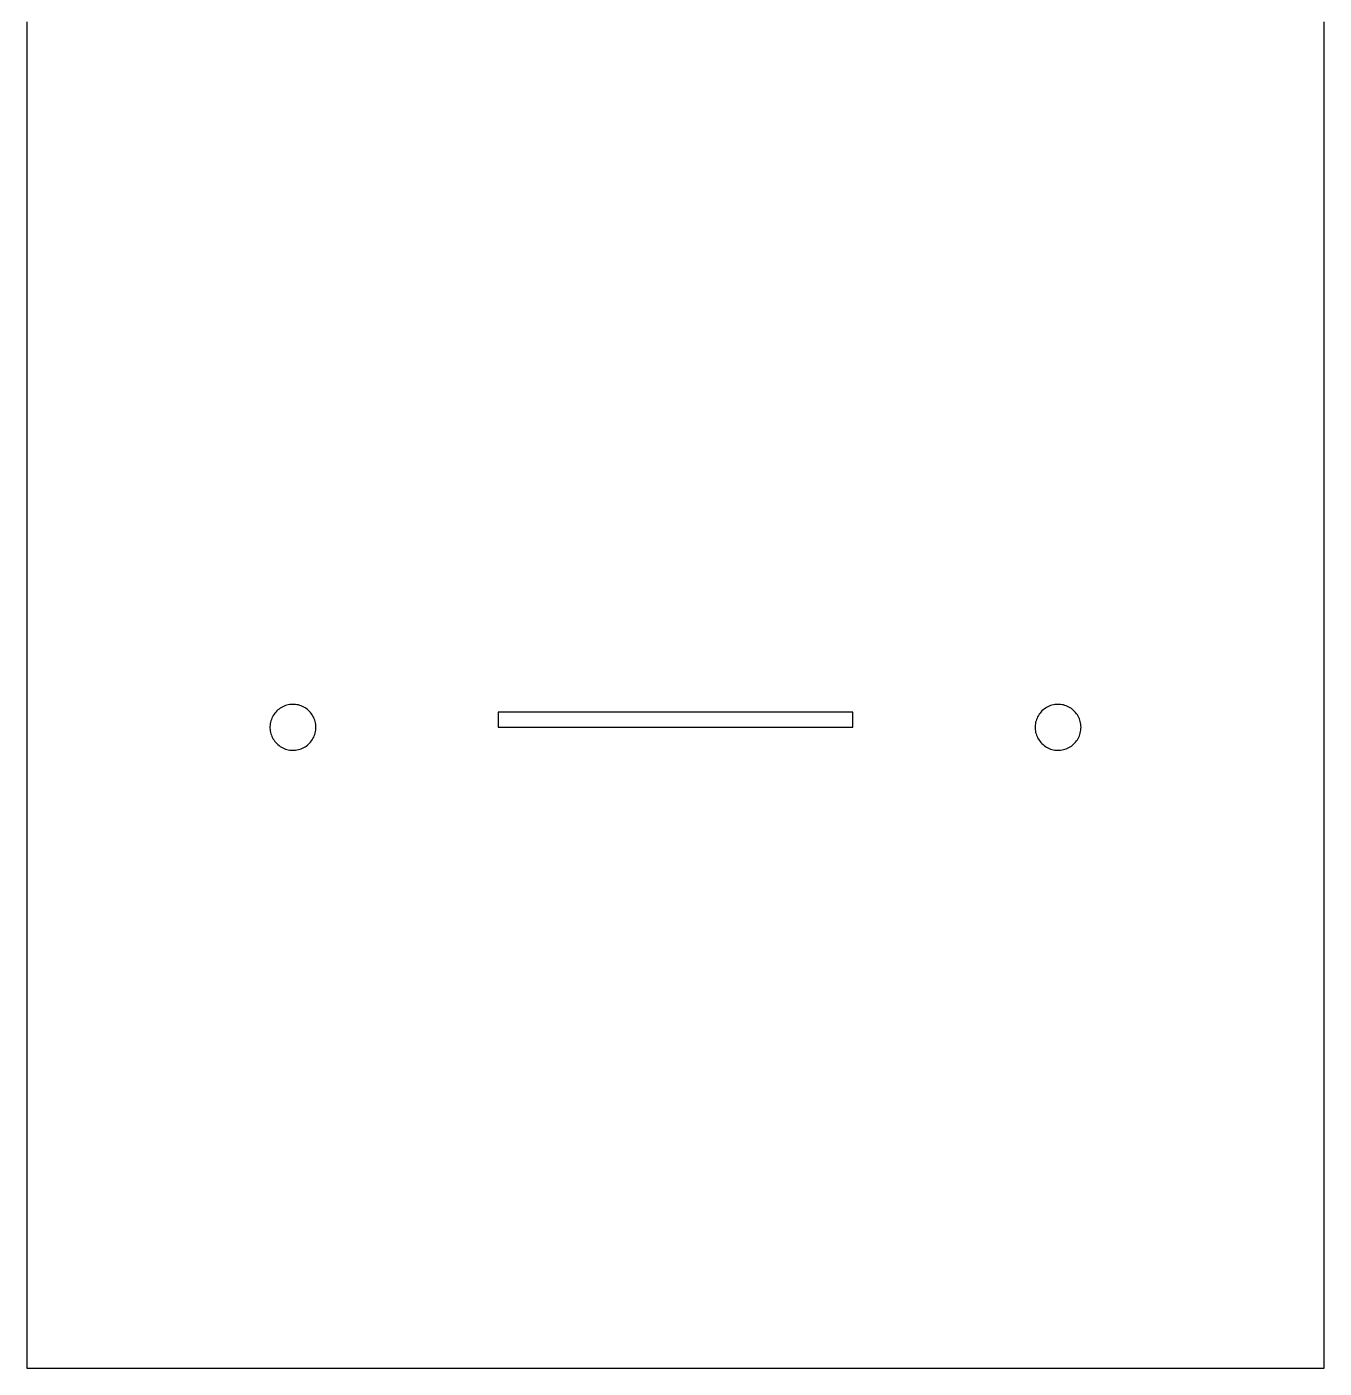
# Model space of a CAD drawing. Header units: metres. Extents: x -31 to 54, y -42 to 161.
# Drawn here: x -30.8 to 54, y -41.9 to 45.8 of the extents above; entities that cross this region are included whole.
import ezdxf

# ---------------------------------------------------------------- set-up
doc = ezdxf.new("R2010")
doc.units = ezdxf.units.M

msp = doc.modelspace()

# ---------------------------------------------------------------- linework, layer by layer
at = {"color": 255}
for points in [[(-30.797, 46.1, 0), (-30.797, 44.054, 0), (-30.797, 42.008, 0), (-30.797, 39.962, 0), (-30.797, 37.915, 0), (-30.797, 35.869, 0), (-30.797, 33.823, 0), (-30.797, 31.777, 0), (-30.797, 29.731, 0), (-30.797, 27.685, 0), (-30.797, 25.638, 0), (-30.797, 23.592, 0), (-30.797, 21.546, 0), (-30.797, 19.5, 0), (-30.797, 17.454, 0), (-30.797, 15.408, 0), (-30.797, 13.361, 0), (-30.797, 11.315, 0), (-30.797, 9.269, 0), (-30.797, 7.223, 0), (-30.797, 5.177, 0), (-30.797, 3.131, 0), (-30.797, 1.085, 0), (-30.797, -0.962, 0), (-30.797, -3.008, 0), (-30.797, -5.054, 0), (-30.797, -7.1, 0), (-30.797, -9.146, 0), (-30.797, -11.192, 0), (-30.797, -13.239, 0), (-30.797, -15.285, 0), (-30.797, -17.331, 0), (-30.797, -19.377, 0), (-30.797, -21.423, 0), (-30.797, -23.469, 0), (-30.797, -25.516, 0), (-30.797, -27.562, 0), (-30.797, -29.608, 0), (-30.797, -31.654, 0), (-30.797, -33.7, 0), (-30.797, -35.746, 0), (-30.797, -37.792, 0), (-30.797, -39.839, 0), (-30.797, -41.885, 0)], [(53.984, -41.885, 0), (53.984, -39.839, 0), (53.984, -37.792, 0), (53.984, -35.746, 0), (53.984, -33.7, 0), (53.984, -31.654, 0), (53.984, -29.608, 0), (53.984, -27.562, 0), (53.984, -25.516, 0), (53.984, -23.469, 0), (53.984, -21.423, 0), (53.984, -19.377, 0), (53.984, -17.331, 0), (53.984, -15.285, 0), (53.984, -13.239, 0), (53.984, -11.192, 0), (53.984, -9.146, 0), (53.984, -7.1, 0), (53.984, -5.054, 0), (53.984, -3.008, 0), (53.984, -0.962, 0), (53.984, 1.085, 0), (53.984, 3.131, 0), (53.984, 5.177, 0), (53.984, 7.223, 0), (53.984, 9.269, 0), (53.984, 11.315, 0), (53.984, 13.361, 0), (53.984, 15.408, 0), (53.984, 17.454, 0), (53.984, 19.5, 0), (53.984, 21.546, 0), (53.984, 23.592, 0), (53.984, 25.638, 0), (53.984, 27.685, 0), (53.984, 29.731, 0), (53.984, 31.777, 0), (53.984, 33.823, 0), (53.984, 35.869, 0), (53.984, 37.915, 0), (53.984, 39.962, 0), (53.984, 42.008, 0), (53.984, 44.054, 0), (53.984, 46.1, 0)], [(-11.906, 0, 0), (-11.909, 0.095, 0), (-11.918, 0.19, 0), (-11.933, 0.284, 0), (-11.954, 0.377, 0), (-11.981, 0.468, 0), (-12.014, 0.557, 0), (-12.052, 0.645, 0), (-12.096, 0.729, 0), (-12.145, 0.811, 0), (-12.198, 0.889, 0), (-12.257, 0.964, 0), (-12.321, 1.035, 0), (-12.389, 1.102, 0), (-12.461, 1.164, 0), (-12.536, 1.222, 0), (-12.616, 1.275, 0), (-12.698, 1.322, 0), (-12.783, 1.364, 0), (-12.871, 1.401, 0), (-12.961, 1.432, 0), (-13.053, 1.458, 0), (-13.146, 1.477, 0), (-13.24, 1.491, 0), (-13.335, 1.498, 0), (-13.43, 1.5, 0), (-13.525, 1.495, 0), (-13.62, 1.485, 0), (-13.714, 1.468, 0), (-13.806, 1.446, 0), (-13.897, 1.418, 0), (-13.986, 1.384, 0), (-14.072, 1.344, 0), (-14.156, 1.299, 0), (-14.237, 1.249, 0), (-14.315, 1.194, 0), (-14.389, 1.134, 0), (-14.459, 1.069, 0), (-14.524, 1, 0), (-14.585, 0.927, 0), (-14.642, 0.851, 0), (-14.693, 0.771, 0), (-14.74, 0.687, 0), (-14.781, 0.601, 0), (-14.816, 0.513, 0), (-14.846, 0.423, 0), (-14.87, 0.33, 0), (-14.888, 0.237, 0), (-14.9, 0.143, 0), (-14.906, 0.048, 0), (-14.906, -0.048, 0), (-14.9, -0.143, 0), (-14.888, -0.237, 0), (-14.87, -0.33, 0), (-14.846, -0.423, 0), (-14.816, -0.513, 0), (-14.781, -0.601, 0), (-14.74, -0.687, 0), (-14.693, -0.771, 0), (-14.642, -0.851, 0), (-14.585, -0.927, 0), (-14.524, -1, 0), (-14.459, -1.069, 0), (-14.389, -1.134, 0), (-14.315, -1.194, 0), (-14.237, -1.249, 0), (-14.156, -1.299, 0), (-14.072, -1.344, 0), (-13.986, -1.384, 0), (-13.897, -1.418, 0), (-13.806, -1.446, 0), (-13.714, -1.468, 0), (-13.62, -1.485, 0), (-13.525, -1.495, 0), (-13.43, -1.5, 0), (-13.335, -1.498, 0), (-13.24, -1.491, 0), (-13.146, -1.477, 0), (-13.053, -1.458, 0), (-12.961, -1.432, 0), (-12.871, -1.401, 0), (-12.783, -1.364, 0), (-12.698, -1.322, 0), (-12.616, -1.275, 0), (-12.536, -1.222, 0), (-12.461, -1.164, 0), (-12.389, -1.102, 0), (-12.321, -1.035, 0), (-12.257, -0.964, 0), (-12.198, -0.889, 0), (-12.145, -0.811, 0), (-12.096, -0.729, 0), (-12.052, -0.645, 0), (-12.014, -0.557, 0), (-11.981, -0.468, 0), (-11.954, -0.377, 0), (-11.933, -0.284, 0), (-11.918, -0.19, 0), (-11.909, -0.095, 0), (-11.906, 0, 0)], [(23.187, 1, 0), (22.953, 1, 0), (22.719, 1, 0), (22.485, 1, 0), (22.25, 1, 0), (22.016, 1, 0), (21.782, 1, 0), (21.548, 1, 0), (21.314, 1, 0), (21.079, 1, 0), (20.845, 1, 0), (20.611, 1, 0), (20.377, 1, 0), (20.142, 1, 0), (19.908, 1, 0), (19.674, 1, 0), (19.44, 1, 0), (19.206, 1, 0), (18.971, 1, 0), (18.737, 1, 0), (18.503, 1, 0), (18.269, 1, 0), (18.035, 1, 0), (17.8, 1, 0), (17.566, 1, 0), (17.332, 1, 0), (17.098, 1, 0), (16.863, 1, 0), (16.629, 1, 0), (16.395, 1, 0), (16.161, 1, 0), (15.927, 1, 0), (15.692, 1, 0), (15.458, 1, 0), (15.224, 1, 0), (14.99, 1, 0), (14.756, 1, 0), (14.521, 1, 0), (14.287, 1, 0), (14.053, 1, 0), (13.819, 1, 0), (13.584, 1, 0), (13.35, 1, 0), (13.116, 1, 0), (12.882, 1, 0), (12.648, 1, 0), (12.413, 1, 0), (12.179, 1, 0), (11.945, 1, 0), (11.711, 1, 0), (11.477, 1, 0), (11.242, 1, 0), (11.008, 1, 0), (10.774, 1, 0), (10.54, 1, 0), (10.305, 1, 0), (10.071, 1, 0), (9.837, 1, 0), (9.603, 1, 0), (9.369, 1, 0), (9.134, 1, 0), (8.9, 1, 0), (8.666, 1, 0), (8.432, 1, 0), (8.198, 1, 0), (7.963, 1, 0), (7.729, 1, 0), (7.495, 1, 0), (7.261, 1, 0), (7.026, 1, 0), (6.792, 1, 0), (6.558, 1, 0), (6.324, 1, 0), (6.09, 1, 0), (5.855, 1, 0), (5.621, 1, 0), (5.387, 1, 0), (5.153, 1, 0), (4.919, 1, 0), (4.684, 1, 0), (4.45, 1, 0), (4.216, 1, 0), (3.982, 1, 0), (3.747, 1, 0), (3.513, 1, 0), (3.279, 1, 0), (3.045, 1, 0), (2.811, 1, 0), (2.576, 1, 0), (2.342, 1, 0), (2.108, 1, 0), (1.874, 1, 0), (1.64, 1, 0), (1.405, 1, 0), (1.171, 1, 0), (0.937, 1, 0), (0.703, 1, 0), (0.468, 1, 0), (0.234, 1, 0), (0, 1, 0)], [(0, 1, 0), (0, 0.99, 0), (0, 0.98, 0), (0, 0.97, 0), (0, 0.96, 0), (0, 0.949, 0), (0, 0.939, 0), (0, 0.929, 0), (0, 0.919, 0), (0, 0.909, 0), (0, 0.899, 0), (0, 0.889, 0), (0, 0.879, 0), (0, 0.869, 0), (0, 0.859, 0), (0, 0.848, 0), (0, 0.838, 0), (0, 0.828, 0), (0, 0.818, 0), (0, 0.808, 0), (0, 0.798, 0), (0, 0.788, 0), (0, 0.778, 0), (0, 0.768, 0), (0, 0.758, 0), (0, 0.747, 0), (0, 0.737, 0), (0, 0.727, 0), (0, 0.717, 0), (0, 0.707, 0), (0, 0.697, 0), (0, 0.687, 0), (0, 0.677, 0), (0, 0.667, 0), (0, 0.657, 0), (0, 0.646, 0), (0, 0.636, 0), (0, 0.626, 0), (0, 0.616, 0), (0, 0.606, 0), (0, 0.596, 0), (0, 0.586, 0), (0, 0.576, 0), (0, 0.566, 0), (0, 0.556, 0), (0, 0.545, 0), (0, 0.535, 0), (0, 0.525, 0), (0, 0.515, 0), (0, 0.505, 0), (0, 0.495, 0), (0, 0.485, 0), (0, 0.475, 0), (0, 0.465, 0), (0, 0.455, 0), (0, 0.444, 0), (0, 0.434, 0), (0, 0.424, 0), (0, 0.414, 0), (0, 0.404, 0), (0, 0.394, 0), (0, 0.384, 0), (0, 0.374, 0), (0, 0.364, 0), (0, 0.354, 0), (0, 0.343, 0), (0, 0.333, 0), (0, 0.323, 0), (0, 0.313, 0), (0, 0.303, 0), (0, 0.293, 0), (0, 0.283, 0), (0, 0.273, 0), (0, 0.263, 0), (0, 0.253, 0), (0, 0.242, 0), (0, 0.232, 0), (0, 0.222, 0), (0, 0.212, 0), (0, 0.202, 0), (0, 0.192, 0), (0, 0.182, 0), (0, 0.172, 0), (0, 0.162, 0), (0, 0.152, 0), (0, 0.141, 0), (0, 0.131, 0), (0, 0.121, 0), (0, 0.111, 0), (0, 0.101, 0), (0, 0.091, 0), (0, 0.081, 0), (0, 0.071, 0), (0, 0.061, 0), (0, 0.051, 0), (0, 0.04, 0), (0, 0.03, 0), (0, 0.02, 0), (0, 0.01, 0), (0, 0, 0)], [(23.187, 0, 0), (23.187, 0.01, 0), (23.187, 0.02, 0), (23.187, 0.03, 0), (23.187, 0.04, 0), (23.187, 0.051, 0), (23.187, 0.061, 0), (23.187, 0.071, 0), (23.187, 0.081, 0), (23.187, 0.091, 0), (23.187, 0.101, 0), (23.187, 0.111, 0), (23.187, 0.121, 0), (23.187, 0.131, 0), (23.187, 0.141, 0), (23.187, 0.152, 0), (23.187, 0.162, 0), (23.187, 0.172, 0), (23.187, 0.182, 0), (23.187, 0.192, 0), (23.187, 0.202, 0), (23.187, 0.212, 0), (23.187, 0.222, 0), (23.187, 0.232, 0), (23.187, 0.242, 0), (23.187, 0.253, 0), (23.187, 0.263, 0), (23.187, 0.273, 0), (23.187, 0.283, 0), (23.187, 0.293, 0), (23.187, 0.303, 0), (23.187, 0.313, 0), (23.187, 0.323, 0), (23.187, 0.333, 0), (23.187, 0.343, 0), (23.187, 0.354, 0), (23.187, 0.364, 0), (23.187, 0.374, 0), (23.187, 0.384, 0), (23.187, 0.394, 0), (23.187, 0.404, 0), (23.187, 0.414, 0), (23.187, 0.424, 0), (23.187, 0.434, 0), (23.187, 0.444, 0), (23.187, 0.455, 0), (23.187, 0.465, 0), (23.187, 0.475, 0), (23.187, 0.485, 0), (23.187, 0.495, 0), (23.187, 0.505, 0), (23.187, 0.515, 0), (23.187, 0.525, 0), (23.187, 0.535, 0), (23.187, 0.545, 0), (23.187, 0.556, 0), (23.187, 0.566, 0), (23.187, 0.576, 0), (23.187, 0.586, 0), (23.187, 0.596, 0), (23.187, 0.606, 0), (23.187, 0.616, 0), (23.187, 0.626, 0), (23.187, 0.636, 0), (23.187, 0.646, 0), (23.187, 0.657, 0), (23.187, 0.667, 0), (23.187, 0.677, 0), (23.187, 0.687, 0), (23.187, 0.697, 0), (23.187, 0.707, 0), (23.187, 0.717, 0), (23.187, 0.727, 0), (23.187, 0.737, 0), (23.187, 0.747, 0), (23.187, 0.758, 0), (23.187, 0.768, 0), (23.187, 0.778, 0), (23.187, 0.788, 0), (23.187, 0.798, 0), (23.187, 0.808, 0), (23.187, 0.818, 0), (23.187, 0.828, 0), (23.187, 0.838, 0), (23.187, 0.848, 0), (23.187, 0.859, 0), (23.187, 0.869, 0), (23.187, 0.879, 0), (23.187, 0.889, 0), (23.187, 0.899, 0), (23.187, 0.909, 0), (23.187, 0.919, 0), (23.187, 0.929, 0), (23.187, 0.939, 0), (23.187, 0.949, 0), (23.187, 0.96, 0), (23.187, 0.97, 0), (23.187, 0.98, 0), (23.187, 0.99, 0), (23.187, 1, 0)], [(38.094, 0, 0), (38.091, 0.095, 0), (38.082, 0.19, 0), (38.067, 0.284, 0), (38.046, 0.377, 0), (38.019, 0.468, 0), (37.986, 0.557, 0), (37.948, 0.645, 0), (37.904, 0.729, 0), (37.855, 0.811, 0), (37.802, 0.889, 0), (37.743, 0.964, 0), (37.679, 1.035, 0), (37.611, 1.102, 0), (37.539, 1.164, 0), (37.464, 1.222, 0), (37.384, 1.275, 0), (37.302, 1.322, 0), (37.217, 1.364, 0), (37.129, 1.401, 0), (37.039, 1.432, 0), (36.947, 1.458, 0), (36.854, 1.477, 0), (36.76, 1.491, 0), (36.665, 1.498, 0), (36.57, 1.5, 0), (36.475, 1.495, 0), (36.38, 1.485, 0), (36.286, 1.468, 0), (36.194, 1.446, 0), (36.103, 1.418, 0), (36.014, 1.384, 0), (35.928, 1.344, 0), (35.844, 1.299, 0), (35.763, 1.249, 0), (35.685, 1.194, 0), (35.611, 1.134, 0), (35.541, 1.069, 0), (35.476, 1, 0), (35.415, 0.927, 0), (35.358, 0.851, 0), (35.307, 0.771, 0), (35.26, 0.687, 0), (35.219, 0.601, 0), (35.184, 0.513, 0), (35.154, 0.423, 0), (35.13, 0.33, 0), (35.112, 0.237, 0), (35.1, 0.143, 0), (35.094, 0.048, 0), (35.094, -0.048, 0), (35.1, -0.143, 0), (35.112, -0.237, 0), (35.13, -0.33, 0), (35.154, -0.423, 0), (35.184, -0.513, 0), (35.219, -0.601, 0), (35.26, -0.687, 0), (35.307, -0.771, 0), (35.358, -0.851, 0), (35.415, -0.927, 0), (35.476, -1, 0), (35.541, -1.069, 0), (35.611, -1.134, 0), (35.685, -1.194, 0), (35.763, -1.249, 0), (35.844, -1.299, 0), (35.928, -1.344, 0), (36.014, -1.384, 0), (36.103, -1.418, 0), (36.194, -1.446, 0), (36.286, -1.468, 0), (36.38, -1.485, 0), (36.475, -1.495, 0), (36.57, -1.5, 0), (36.665, -1.498, 0), (36.76, -1.491, 0), (36.854, -1.477, 0), (36.947, -1.458, 0), (37.039, -1.432, 0), (37.129, -1.401, 0), (37.217, -1.364, 0), (37.302, -1.322, 0), (37.384, -1.275, 0), (37.464, -1.222, 0), (37.539, -1.164, 0), (37.611, -1.102, 0), (37.679, -1.035, 0), (37.743, -0.964, 0), (37.802, -0.889, 0), (37.855, -0.811, 0), (37.904, -0.729, 0), (37.948, -0.645, 0), (37.986, -0.557, 0), (38.019, -0.468, 0), (38.046, -0.377, 0), (38.067, -0.284, 0), (38.082, -0.19, 0), (38.091, -0.095, 0), (38.094, 0, 0)], [(0, 0, 0), (0.234, 0, 0), (0.468, 0, 0), (0.703, 0, 0), (0.937, 0, 0), (1.171, 0, 0), (1.405, 0, 0), (1.64, 0, 0), (1.874, 0, 0), (2.108, 0, 0), (2.342, 0, 0), (2.576, 0, 0), (2.811, 0, 0), (3.045, 0, 0), (3.279, 0, 0), (3.513, 0, 0), (3.747, 0, 0), (3.982, 0, 0), (4.216, 0, 0), (4.45, 0, 0), (4.684, 0, 0), (4.919, 0, 0), (5.153, 0, 0), (5.387, 0, 0), (5.621, 0, 0), (5.855, 0, 0), (6.09, 0, 0), (6.324, 0, 0), (6.558, 0, 0), (6.792, 0, 0), (7.026, 0, 0), (7.261, 0, 0), (7.495, 0, 0), (7.729, 0, 0), (7.963, 0, 0), (8.198, 0, 0), (8.432, 0, 0), (8.666, 0, 0), (8.9, 0, 0), (9.134, 0, 0), (9.369, 0, 0), (9.603, 0, 0), (9.837, 0, 0), (10.071, 0, 0), (10.305, 0, 0), (10.54, 0, 0), (10.774, 0, 0), (11.008, 0, 0), (11.242, 0, 0), (11.477, 0, 0), (11.711, 0, 0), (11.945, 0, 0), (12.179, 0, 0), (12.413, 0, 0), (12.648, 0, 0), (12.882, 0, 0), (13.116, 0, 0), (13.35, 0, 0), (13.584, 0, 0), (13.819, 0, 0), (14.053, 0, 0), (14.287, 0, 0), (14.521, 0, 0), (14.756, 0, 0), (14.99, 0, 0), (15.224, 0, 0), (15.458, 0, 0), (15.692, 0, 0), (15.927, 0, 0), (16.161, 0, 0), (16.395, 0, 0), (16.629, 0, 0), (16.863, 0, 0), (17.098, 0, 0), (17.332, 0, 0), (17.566, 0, 0), (17.8, 0, 0), (18.035, 0, 0), (18.269, 0, 0), (18.503, 0, 0), (18.737, 0, 0), (18.971, 0, 0), (19.206, 0, 0), (19.44, 0, 0), (19.674, 0, 0), (19.908, 0, 0), (20.142, 0, 0), (20.377, 0, 0), (20.611, 0, 0), (20.845, 0, 0), (21.079, 0, 0), (21.314, 0, 0), (21.548, 0, 0), (21.782, 0, 0), (22.016, 0, 0), (22.25, 0, 0), (22.485, 0, 0), (22.719, 0, 0), (22.953, 0, 0), (23.187, 0, 0)], [(-30.797, -41.885, 0), (-29.94, -41.885, 0), (-29.084, -41.885, 0), (-28.228, -41.885, 0), (-27.371, -41.885, 0), (-26.515, -41.885, 0), (-25.659, -41.885, 0), (-24.802, -41.885, 0), (-23.946, -41.885, 0), (-23.089, -41.885, 0), (-22.233, -41.885, 0), (-21.377, -41.885, 0), (-20.52, -41.885, 0), (-19.664, -41.885, 0), (-18.808, -41.885, 0), (-17.951, -41.885, 0), (-17.095, -41.885, 0), (-16.238, -41.885, 0), (-15.382, -41.885, 0), (-14.526, -41.885, 0), (-13.669, -41.885, 0), (-12.813, -41.885, 0), (-11.957, -41.885, 0), (-11.1, -41.885, 0), (-10.244, -41.885, 0), (-9.388, -41.885, 0), (-8.531, -41.885, 0), (-7.675, -41.885, 0), (-6.818, -41.885, 0), (-5.962, -41.885, 0), (-5.106, -41.885, 0), (-4.249, -41.885, 0), (-3.393, -41.885, 0), (-2.537, -41.885, 0), (-1.68, -41.885, 0), (-0.824, -41.885, 0), (0.033, -41.885, 0), (0.889, -41.885, 0), (1.745, -41.885, 0), (2.602, -41.885, 0), (3.458, -41.885, 0), (4.314, -41.885, 0), (5.171, -41.885, 0), (6.027, -41.885, 0), (6.884, -41.885, 0), (7.74, -41.885, 0), (8.596, -41.885, 0), (9.453, -41.885, 0), (10.309, -41.885, 0), (11.165, -41.885, 0), (12.022, -41.885, 0), (12.878, -41.885, 0), (13.735, -41.885, 0), (14.591, -41.885, 0), (15.447, -41.885, 0), (16.304, -41.885, 0), (17.16, -41.885, 0), (18.016, -41.885, 0), (18.873, -41.885, 0), (19.729, -41.885, 0), (20.586, -41.885, 0), (21.442, -41.885, 0), (22.298, -41.885, 0), (23.155, -41.885, 0), (24.011, -41.885, 0), (24.867, -41.885, 0), (25.724, -41.885, 0), (26.58, -41.885, 0), (27.436, -41.885, 0), (28.293, -41.885, 0), (29.149, -41.885, 0), (30.006, -41.885, 0), (30.862, -41.885, 0), (31.718, -41.885, 0), (32.575, -41.885, 0), (33.431, -41.885, 0), (34.287, -41.885, 0), (35.144, -41.885, 0), (36, -41.885, 0), (36.857, -41.885, 0), (37.713, -41.885, 0), (38.569, -41.885, 0), (39.426, -41.885, 0), (40.282, -41.885, 0), (41.138, -41.885, 0), (41.995, -41.885, 0), (42.851, -41.885, 0), (43.708, -41.885, 0), (44.564, -41.885, 0), (45.42, -41.885, 0), (46.277, -41.885, 0), (47.133, -41.885, 0), (47.989, -41.885, 0), (48.846, -41.885, 0), (49.702, -41.885, 0), (50.559, -41.885, 0), (51.415, -41.885, 0), (52.271, -41.885, 0), (53.128, -41.885, 0), (53.984, -41.885, 0)]]:
    msp.add_polyline3d(points, dxfattribs=at)

doc.saveas('drawing.dxf')
